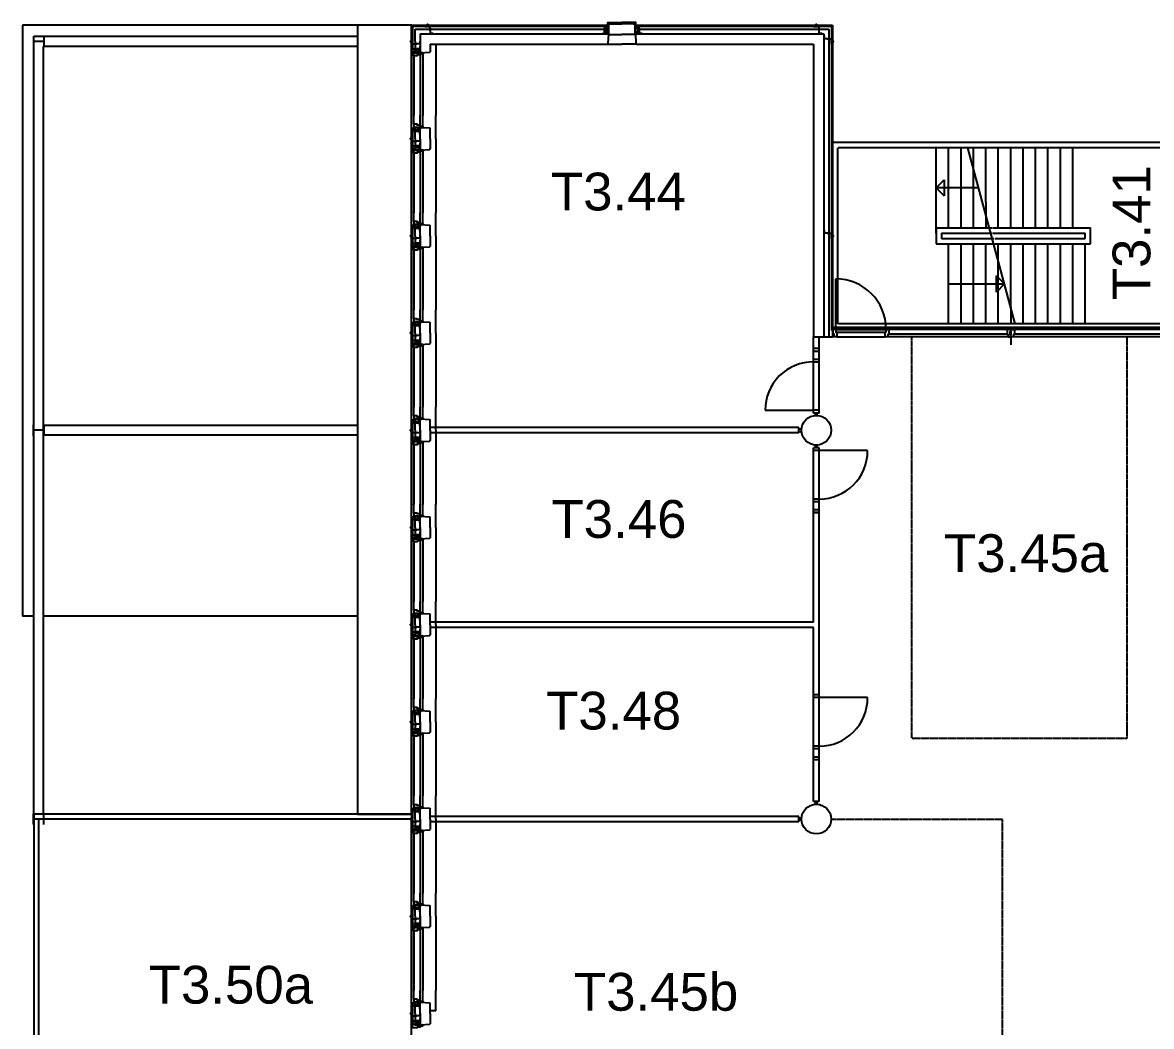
# Model space of a CAD drawing. Header units: millimetres. Extents: x 35891 to 140032, y 161974 to 213074.
# Drawn here: x 37466 to 58372, y 194485 to 213074 of the extents above; entities that cross this region are included whole.
import ezdxf
from ezdxf.enums import TextEntityAlignment as Align

# ---------------------------------------------------------------- set-up
doc = ezdxf.new("R2010")
doc.units = ezdxf.units.MM
doc.linetypes.add('HIDDEN2', pattern=[4.7625, 3.175, -1.5875])
doc.layers.get('0').update_dxf_attribs({"linetype": 'CONTINUOUS'})
for name, color, linetype in [('AL2100_BUITENWANDEN', 3, 'CONTINUOUS'), ('AL2200_BINNENWANDEN', 2, 'CONTINUOUS'), ('AL2400_TRAPPEN', 1, 'CONTINUOUS'), ('AL2800_KONSTRUKTIES', 3, 'CONTINUOUS'), ('AL3100_BUITENWANDOPENINGEN', 1, 'CONTINUOUS'), ('AL3200_BINNENWANDOPENINGEN', 1, 'CONTINUOUS'), ('AL3500_TOEBEHOREN-KOZIJNEN', 1, 'CONTINUOUS'), ('AL4600_RUIMTENUMMERS', 2, 'CONTINUOUS'), ('AL8100_INRVERKEERSRUIMTE', 250, 'HIDDEN2')]:
    doc.layers.add(name, color=color, linetype=linetype)
doc.styles.add('Arial', font='arial.ttf')

# ---------------------------------------------------------------- blocks, each defined once
blk = doc.blocks.new('23-1')
for p, q in [((-42.5, -279.5), (-22.5, -300)), ((-42.5, -300), (-22.5, -279.5)), ((-42.5, -279.5), (-42.5, -300)), ((-22.5, -279.5), (-22.5, -300)), ((-15, -282), (-15, -300)), ((15, -282), (15, -300)), ((22.5, -279.5), (22.5, -300)), ((42.5, -279.5), (22.5, -300)), ((22.5, -279.5), (42.5, -300)), ((42.5, -222.5), (62.5, -222.5)), ((42.5, -279.5), (42.5, -300))]:
    blk.add_line(p, q)
for points in [[(50, -200), (50, -277), (-50, -277)], [(105, -145), (55, -145), (55, -245)]]:
    blk.add_lwpolyline(points)
blk.add_lwpolyline([(-50, -279.5), (-5, -279.5), (-5, -316, 0.4142136), (-1, -320), (1, -320, 0.4142136), (5, -316), (5, -279.5), (50, -279.5)], format="xyb")
blk = doc.blocks.new('MERK-E')
at = {"layer": 'AL2800_KONSTRUKTIES'}
blk.add_line((-3600, -1730.5), (-3600, -1580.5), dxfattribs=at)
at = {"layer": 'AL3100_BUITENWANDOPENINGEN'}
for p, q in [((-6890, -1869.5), (-6890, -1910.5)), ((-6840, -1730.5), (-3650, -1730.5)), ((-6823, -1781.5), (-3667, -1781.5)), ((-6823, -1869.5), (-3667, -1869.5)), ((-3667, -1869.5), (-3667, -1781.5)), ((-3667, -1781.5), (-3650, -1781.5)), ((-3600, -1869.5), (-3667, -1869.5)), ((-3650, -1781.5), (-3650, -1730.5)), ((-3650, -1730.5), (-3600, -1730.5)), ((-3610, -1770.5), (-3600, -1770.5)), ((-3610, -1770.5), (-3610, -1829.5)), ((-3600, -1829.5), (-3610, -1829.5)), ((-3600, -1730.5), (-3600, -1770.5)), ((-3550, -1730.5), (-3600, -1730.5)), ((-3590, -1770.5), (-3600, -1770.5)), ((-3600, -1829.5), (-3600, -1869.5)), ((-3600, -1829.5), (-3590, -1829.5)), ((-3600, -1869.5), (-3533, -1869.5)), ((-3590, -1770.5), (-3590, -1829.5)), ((-3550, -1730.5), (-1327, -1730.5)), ((-3550, -1781.5), (-3550, -1730.5)), ((-3533, -1781.5), (-3550, -1781.5)), ((-3533, -1781.5), (-1344, -1781.5)), ((-3533, -1869.5), (-3533, -1781.5)), ((-3533, -1869.5), (-1344, -1869.5)), ((-1344, -1781.5), (-1327, -1781.5)), ((-1344, -1869.5), (-1344, -1781.5)), ((-1294, -1869.5), (-1344, -1869.5)), ((-1327, -1730.5), (-1277, -1730.5)), ((-1327, -1781.5), (-1327, -1730.5)), ((-1277, -1818.5), (-1294, -1818.5)), ((-1294, -1818.5), (-1294, -1869.5)), ((-360, -1869.5), (-1294, -1869.5)), ((-377, -1730.5), (-1277, -1730.5)), ((-1277, -1730.5), (-1277, -1818.5)), ((-377, -1818.5), (-1277, -1818.5)), ((-360, -1869.5), (-360, -2803.5)), ((-310, -1869.5), (-310, -1910.5)), ((-310, -1910.5), (-6890, -1910.5))]:
    blk.add_line(p, q, dxfattribs=at)
blk.add_arc((-360, -1869.5), 934, 180, 270, dxfattribs=at)
blk = doc.blocks.new('23E')
at = {"layer": 'AL2100_BUITENWANDEN'}
for p, q in [((-260, -10), (-270, 0)), ((-250, -190), (-260, -10)), ((-312.5, -272.5), (-332.5, -272.5)), ((-300, -327), (-300, -350)), ((-300, -350), (-280, -327)), ((-300, -327), (-280, -350)), ((-280, -327), (-280, -350)), ((-270, -332), (-270, -350)), ((-240, -400), (0, -400))]:
    blk.add_line(p, q, dxfattribs=at)
for points in [[(-375, -195), (-325, -195), (-325, -295)], [(-320, -250), (-320, -327), (-260, -327)], [(-285, -303), (-260, -303), (-260, -400), (-240, -400)]]:
    blk.add_lwpolyline(points, dxfattribs=at)
at = {"layer": 'AL3100_BUITENWANDOPENINGEN'}
for p, q in [((-270, 0), (0, 0)), ((-247, -180), (0, -180)), ((-210, -379), (0, -379))]:
    blk.add_line(p, q, dxfattribs=at)
for points in [[(-295, -240), (-298, -240), (-298, -193), (-345, -193), (-345, -190), (-295, -190)], [(-295, -300), (-295, -190), (-280, -190), (-280, -200), (-265, -200), (-265, -190), (-250, -190), (-250, -210), (-260, -210), (-260, -220), (-250, -220), (-250, -300)], [(-210, -379), (-250, -379), (-250, -180), (-247, -180), (-247, -376), (-210, -376)]]:
    blk.add_lwpolyline(points, close=True, dxfattribs=at)
at = {"layer": 'AL3500_TOEBEHOREN-KOZIJNEN'}
blk.add_lwpolyline([(-265, -200), (-265, -190), (-280, -190), (-280, -200)], close=True, dxfattribs=at)
blk = doc.blocks.new('AH28HA20')
for points in [[(-100, 95), (100, 95)], [(0, -95), (0, 95)], [(-100, -95), (100, -95)]]:
    blk.add_lwpolyline(points)
blk = doc.blocks.new('VIER')
at = {"layer": 'AL2100_BUITENWANDEN'}
for p, q in [((159, 838), (159, 1056)), ((612, 628), (612, 1056)), ((319, 628), (319, 838)), ((319, 838), (499, 828)), ((177, 808), (159, 808)), ((182, 778), (159, 798)), ((159, 778), (182, 798)), ((182, 798), (159, 798)), ((182, 778), (159, 778)), ((179, 650), (159, 670)), ((179, 670), (159, 650)), ((179, 670), (159, 670)), ((179, 650), (159, 650)), ((177, 643), (159, 643)), ((177, 643), (177, 808)), ((229, 628), (229, 793)), ((229, 628), (229, 463)), ((236, 775), (236, 755)), ((236, 685), (236, 665)), ((319, 628), (319, 418)), ((499, 828), (509, 818)), ((509, 628), (509, 818)), ((509, 628), (509, 438)), ((612, 628), (612, 199)), ((177, 613), (159, 613)), ((179, 605), (159, 605)), ((159, 585), (179, 605)), ((179, 585), (159, 605)), ((179, 585), (159, 585)), ((182, 478), (159, 478)), ((159, 478), (182, 458)), ((182, 478), (159, 458)), ((182, 458), (159, 458)), ((177, 448), (159, 448)), ((177, 448), (177, 613)), ((236, 480), (236, 500)), ((319, 418), (499, 428)), ((499, 428), (509, 438)), ((159, 418), (159, 199))]:
    blk.add_line(p, q, dxfattribs=at)
for points in [[(226, 793), (226, 818), (159, 818), (159, 838)], [(159, 643), (159, 808)], [(259, 768), (182, 768), (182, 818)], [(259, 678), (182, 678), (182, 578)], [(314, 713), (314, 763), (214, 763)], [(314, 623), (314, 673), (214, 673)], [(159, 448), (159, 613)], [(226, 463), (226, 438), (159, 438), (159, 418)], [(259, 488), (182, 488), (182, 438)], [(314, 543), (314, 493), (214, 493)]]:
    blk.add_lwpolyline(points, dxfattribs=at)
blk.add_lwpolyline([(179, 578), (179, 623), (143, 623, -0.414214), (139, 627), (139, 629, -0.414214), (143, 633), (179, 633), (179, 678)], format="xyb", dxfattribs=at)
at = {"layer": 'AL3100_BUITENWANDOPENINGEN'}
for p, q in [((205, 895), (205, 1056)), ((319, 878), (319, 1056)), ((369, 856), (369, 1056)), ((205, 361), (205, 199)), ((319, 378), (319, 199)), ((369, 399), (369, 199))]:
    blk.add_line(p, q, dxfattribs=at)
for points in [[(224, 828), (224, 838), (289, 838), (289, 828), (299, 828), (299, 838), (319, 838), (319, 878), (268, 878), (268, 895), (205, 895), (205, 828)], [(229, 793), (319, 793), (319, 808), (309, 808), (309, 823), (319, 823), (319, 838), (299, 838), (299, 828), (289, 828), (289, 838), (229, 838)], [(319, 856), (369, 856), (369, 837), (319, 841)], [(269, 793), (269, 790), (316, 790), (316, 743), (319, 743), (319, 793)], [(224, 428), (224, 418), (289, 418), (289, 428), (299, 428), (299, 418), (319, 418), (319, 378), (268, 378), (268, 361), (205, 361), (205, 428)], [(229, 463), (319, 463), (319, 448), (309, 448), (309, 433), (319, 433), (319, 418), (299, 418), (299, 428), (289, 428), (289, 418), (229, 418)], [(269, 463), (269, 466), (316, 466), (316, 513), (319, 513), (319, 463)], [(319, 399), (369, 399), (369, 418), (319, 415)]]:
    blk.add_lwpolyline(points, close=True, dxfattribs=at)
at = {"layer": 'AL3500_TOEBEHOREN-KOZIJNEN'}
for points in [[(329, 840), (329, 846), (319, 846), (319, 841)], [(309, 823), (319, 823), (319, 808), (309, 808)], [(309, 433), (319, 433), (319, 448), (309, 448)], [(329, 415), (329, 410), (319, 410), (319, 415)]]:
    blk.add_lwpolyline(points, close=True, dxfattribs=at)

msp = doc.modelspace()

# ---------------------------------------------------------------- linework, layer by layer
at = {"layer": 'AL2100_BUITENWANDEN'}
for p, q in [((37466, 213024), (37466, 202085)), ((43666, 213024), (37466, 213024)), ((44666, 213024), (44951, 213024)), ((44666, 213024), (44666, 212739)), ((44684, 213006), (44951, 213006)), ((44684, 213006), (44684, 212739)), ((44736, 212954), (48271, 212954)), ((44736, 212724), (44736, 212954)), ((44826, 212864), (48316, 212864)), ((44826, 212864), (44826, 212514)), ((44981, 213024), (48296, 213024)), ((44981, 213006), (48296, 213006)), ((48816, 212864), (52306, 212864)), ((48836, 213024), (52151, 213024)), ((48836, 213006), (52151, 213006)), ((48861, 212954), (52396, 212954)), ((52181, 213024), (52466, 213024)), ((52181, 213006), (52448, 213006)), ((52306, 212864), (52306, 207255)), ((52396, 212954), (52396, 207255)), ((52448, 213006), (52448, 212739)), ((52466, 213024), (52466, 212739)), ((44686, 212767), (44666, 212767)), ((44666, 212767), (44686, 212747)), ((44686, 212767), (44666, 212747)), ((44686, 212747), (44666, 212747)), ((44684, 212739), (44666, 212739)), ((44684, 212709), (44666, 212709)), ((44686, 212702), (44666, 212682)), ((44686, 212682), (44666, 212702)), ((44686, 212702), (44666, 212702)), ((44686, 212682), (44666, 212682)), ((44684, 212709), (44684, 212544)), ((44736, 212724), (44736, 212559)), ((44743, 212667), (44743, 212687)), ((45016, 212674), (48296, 212674)), ((45016, 212674), (45016, 212534)), ((45119, 212674), (45119, 212296)), ((48836, 212674), (52116, 212674)), ((52116, 212674), (52116, 207255)), ((52448, 212709), (52448, 209139)), ((52466, 212709), (52466, 209139)), ((44689, 212574), (44666, 212554)), ((44666, 212574), (44689, 212554)), ((44689, 212574), (44666, 212574)), ((44689, 212554), (44666, 212554)), ((44684, 212544), (44666, 212544)), ((44666, 212514), (44666, 212296)), ((44743, 212577), (44743, 212597)), ((44826, 212514), (45006, 212524)), ((45006, 212524), (45016, 212534)), ((52448, 209109), (52448, 207380)), ((52466, 209109), (52466, 207255)), ((52116, 207255), (52466, 207255)), ((52448, 207380), (52466, 207380)), ((44666, 202134), (44666, 202352)), ((45119, 201974), (45119, 202352)), ((37676, 202085), (37466, 202085)), ((43666, 202085), (37856, 202085)), ((44684, 202104), (44666, 202104)), ((44689, 202074), (44666, 202094)), ((44666, 202074), (44689, 202094)), ((44689, 202094), (44666, 202094)), ((44689, 202074), (44666, 202074)), ((44686, 201967), (44666, 201947)), ((44666, 201967), (44686, 201947)), ((44686, 201967), (44666, 201967)), ((44684, 202104), (44684, 201939)), ((44736, 201924), (44736, 202089)), ((44743, 202072), (44743, 202052)), ((44826, 202134), (45006, 202124)), ((44826, 201924), (44826, 202134)), ((45006, 202124), (45016, 202114)), ((45016, 201924), (45016, 202114)), ((44686, 201947), (44666, 201947)), ((44684, 201939), (44666, 201939)), ((44684, 201909), (44666, 201909)), ((44686, 201902), (44666, 201902)), ((44686, 201882), (44666, 201902)), ((44686, 201902), (44666, 201882)), ((44686, 201882), (44666, 201882)), ((44689, 201774), (44666, 201774)), ((44666, 201774), (44689, 201754)), ((44689, 201774), (44666, 201754)), ((44689, 201754), (44666, 201754)), ((44684, 201744), (44666, 201744)), ((44684, 201909), (44684, 201744)), ((44736, 201924), (44736, 201759)), ((44743, 201867), (44743, 201887)), ((44743, 201777), (44743, 201797)), ((44826, 201924), (44826, 201714)), ((45016, 201924), (45016, 201734)), ((45119, 201874), (45119, 201496)), ((44666, 201714), (44666, 201496)), ((44826, 201714), (45006, 201724)), ((45006, 201724), (45016, 201734)), ((44666, 200334), (44666, 200552)), ((45119, 200124), (45119, 200552)), ((44684, 200304), (44666, 200304)), ((44689, 200274), (44666, 200294)), ((44666, 200274), (44689, 200294)), ((44689, 200294), (44666, 200294)), ((44684, 200124), (44684, 200304)), ((44736, 200124), (44736, 200289)), ((44826, 200334), (45006, 200324)), ((44826, 200124), (44826, 200334)), ((45006, 200324), (45016, 200314)), ((45016, 200124), (45016, 200314)), ((44689, 200274), (44666, 200274)), ((44684, 200124), (44684, 199944)), ((44736, 200124), (44736, 199959)), ((44743, 200272), (44743, 200252)), ((44826, 200124), (44826, 199914)), ((45016, 200124), (45016, 199934)), ((45119, 200124), (45119, 199696)), ((44689, 199974), (44666, 199974)), ((44666, 199974), (44689, 199954)), ((44689, 199974), (44666, 199954)), ((44689, 199954), (44666, 199954)), ((44684, 199944), (44666, 199944)), ((44666, 199914), (44666, 199696)), ((44743, 199977), (44743, 199997)), ((44826, 199914), (45006, 199924)), ((45006, 199924), (45016, 199934)), ((44666, 194934), (44666, 195152)), ((45119, 194774), (45119, 195152)), ((44684, 194904), (44666, 194904)), ((44666, 194874), (44689, 194894)), ((44689, 194874), (44666, 194894)), ((44689, 194894), (44666, 194894)), ((44689, 194874), (44666, 194874)), ((44684, 194904), (44684, 194739)), ((44736, 194724), (44736, 194889)), ((44743, 194872), (44743, 194852)), ((44826, 194724), (44826, 194934)), ((44826, 194724), (44826, 194934)), ((44826, 194934), (45006, 194924)), ((45006, 194924), (45016, 194914)), ((45016, 194724), (45016, 194914)), ((44686, 194767), (44666, 194767)), ((44666, 194767), (44686, 194747)), ((44686, 194767), (44666, 194747)), ((44686, 194747), (44666, 194747)), ((44684, 194739), (44666, 194739)), ((44684, 194709), (44666, 194709)), ((44686, 194702), (44666, 194682)), ((44686, 194682), (44666, 194702)), ((44686, 194702), (44666, 194702)), ((44686, 194682), (44666, 194682)), ((44684, 194709), (44684, 194544)), ((44736, 194724), (44736, 194559)), ((44743, 194667), (44743, 194687)), ((44826, 194724), (44826, 194514)), ((45119, 194774), (45016, 194774)), ((45016, 194724), (45016, 194534)), ((44689, 194574), (44666, 194554)), ((44666, 194574), (44689, 194554)), ((44689, 194574), (44666, 194574)), ((44689, 194554), (44666, 194554)), ((44684, 194544), (44666, 194544)), ((44743, 194577), (44743, 194597)), ((44826, 194514), (45006, 194524)), ((45006, 194524), (45016, 194534))]:
    msp.add_line(p, q, dxfattribs=at)
for points in [[(44686, 212774), (44686, 212729), (44650, 212729, 0.414214), (44646, 212725), (44646, 212723, 0.414214), (44650, 212719), (44686, 212719), (44686, 212674)], [(44686, 201974), (44686, 201929), (44650, 201929, 0.414214), (44646, 201925), (44646, 201923, 0.414214), (44650, 201919), (44686, 201919), (44686, 201874)], [(44686, 194774), (44686, 194729), (44650, 194729, 0.414214), (44646, 194725), (44646, 194723, 0.414214), (44650, 194719), (44686, 194719), (44686, 194674)]]:
    msp.add_lwpolyline(points, format="xyb", dxfattribs=at)
for points in [[(44666, 212709), (44666, 212544)], [(44766, 212674), (44689, 212674), (44689, 212774)], [(44821, 212729), (44821, 212679), (44721, 212679)], [(44821, 212639), (44821, 212589), (44721, 212589)], [(44733, 212559), (44733, 212534), (44666, 212534), (44666, 212514)], [(44766, 212584), (44689, 212584), (44689, 212534)], [(44733, 202089), (44733, 202114), (44666, 202114), (44666, 202134)], [(44666, 202104), (44666, 201939)], [(44766, 202064), (44689, 202064), (44689, 202114)], [(44766, 201874), (44689, 201874), (44689, 201974)], [(44821, 202009), (44821, 202059), (44721, 202059)], [(44666, 201909), (44666, 201744)], [(44733, 201759), (44733, 201734), (44666, 201734), (44666, 201714)], [(44766, 201784), (44689, 201784), (44689, 201734)], [(44821, 201929), (44821, 201879), (44721, 201879)], [(44821, 201839), (44821, 201789), (44721, 201789)], [(44733, 200289), (44733, 200314), (44666, 200314), (44666, 200334)], [(44666, 200124), (44666, 200304)], [(44766, 200264), (44689, 200264), (44689, 200314)], [(44666, 200124), (44666, 199944)], [(44821, 200209), (44821, 200259), (44721, 200259)], [(44733, 199959), (44733, 199934), (44666, 199934), (44666, 199914)], [(44766, 199984), (44689, 199984), (44689, 199934)], [(44821, 200039), (44821, 199989), (44721, 199989)], [(44733, 194889), (44733, 194914), (44666, 194914), (44666, 194934)], [(44666, 194904), (44666, 194739)], [(44766, 194864), (44689, 194864), (44689, 194914)], [(44821, 194809), (44821, 194859), (44721, 194859)], [(44666, 194709), (44666, 194544)], [(44766, 194674), (44689, 194674), (44689, 194774)], [(44821, 194729), (44821, 194679), (44721, 194679)], [(44821, 194639), (44821, 194589), (44721, 194589)], [(44733, 194559), (44733, 194534), (44666, 194534), (44666, 194514)], [(44766, 194584), (44689, 194584), (44689, 194534)]]:
    msp.add_lwpolyline(points, dxfattribs=at)
for centre in [(52166, 205524), (52166, 198324)]:
    msp.add_circle(centre, 275, dxfattribs=at)
at = {"layer": 'AL2200_BINNENWANDEN'}
for p, q in [((52148, 205792), (52148, 205843)), ((52184, 205792), (52184, 205843)), ((51841, 205574), (45016, 205574)), ((51841, 205474), (51841, 205574)), ((51845, 205553), (51900, 205553)), ((51841, 205474), (45016, 205474)), ((51842, 205501), (51904, 205501)), ((52148, 205199), (52148, 205250)), ((52184, 205199), (52184, 205250)), ((52116, 201974), (52116, 203999)), ((52116, 203999), (52216, 203999)), ((52216, 200624), (52216, 203999)), ((52116, 201974), (45016, 201974)), ((52116, 201874), (45016, 201874)), ((52116, 200624), (52116, 201874)), ((52216, 200624), (52116, 200624)), ((52116, 198649), (52116, 199424)), ((52216, 199424), (52116, 199424)), ((52216, 198649), (52216, 199424)), ((52216, 198649), (52116, 198649)), ((52148, 198599), (52148, 198649)), ((52184, 198599), (52184, 198649)), ((51841, 198374), (45016, 198374)), ((51841, 198274), (45016, 198274)), ((51841, 198274), (51841, 198374)), ((51891, 198342), (51841, 198342)), ((51891, 198306), (51841, 198306))]:
    msp.add_line(p, q, dxfattribs=at)
at = {"layer": 'AL2400_TRAPPEN'}
for p, q in [((52466, 207394), (52466, 210855)), ((59066, 210855), (52469, 210855)), ((52566, 207494), (52566, 210755)), ((58966, 210755), (52569, 210755)), ((54386, 209174), (54386, 210755)), ((54616, 209274), (54616, 210755)), ((54846, 209274), (54846, 210755)), ((55849, 207494), (54972, 210755)), ((55076, 210381), (55076, 210755)), ((55306, 209748), (55306, 210755)), ((55536, 209274), (55536, 210755)), ((55766, 209274), (55766, 210755)), ((55996, 209274), (55996, 210755)), ((56226, 209274), (56226, 210755)), ((56456, 209274), (56456, 210755)), ((56686, 209274), (56686, 210755)), ((56916, 209274), (56916, 210755)), ((55076, 209274), (55076, 210381)), ((54386, 210014), (54536, 210164)), ((54536, 210164), (54536, 209864)), ((54386, 210014), (54536, 209864)), ((55171, 210014), (54386, 210014)), ((55306, 209748), (55306, 209274)), ((54386, 209274), (54386, 208974)), ((54386, 209274), (55416, 209274)), ((55429, 209274), (57246, 209274)), ((57246, 208974), (57246, 209274)), ((54486, 209174), (54486, 209074)), ((54486, 209174), (55416, 209174)), ((54486, 209074), (55456, 209074)), ((55429, 209174), (57146, 209174)), ((55469, 209074), (57146, 209074)), ((57146, 209074), (57146, 209174)), ((54386, 208974), (55456, 208974)), ((54616, 207494), (54616, 208974)), ((54846, 207494), (54846, 208974)), ((55076, 207494), (55076, 208974)), ((55306, 207494), (55306, 208974)), ((55469, 208974), (57246, 208974)), ((55536, 208827), (55536, 208974)), ((55766, 207806), (55766, 208974)), ((55996, 207494), (55996, 208974)), ((56226, 207494), (56226, 208974)), ((56456, 207494), (56456, 208974)), ((56686, 207494), (56686, 208974)), ((56916, 207494), (56916, 208974)), ((57146, 207494), (57146, 208974)), ((55536, 207494), (55536, 208827)), ((54616, 208234), (55650, 208234)), ((55650, 208234), (55500, 208384)), ((55500, 208084), (55500, 208384)), ((55650, 208234), (55500, 208084)), ((55766, 207806), (55766, 207494)), ((59066, 207394), (52466, 207394)), ((58966, 207494), (52566, 207494))]:
    msp.add_line(p, q, dxfattribs=at)
at = {"layer": 'AL2800_KONSTRUKTIES'}
for p, q in [((37676, 198414), (37676, 212814)), ((43666, 212814), (37676, 212814)), ((37856, 198414), (37856, 212634)), ((43666, 212634), (37856, 212634)), ((43666, 205614), (37856, 205614)), ((43666, 205434), (37856, 205434)), ((44666, 198414), (37676, 198414)), ((37676, 198414), (37676, 191034)), ((37766, 191124), (37766, 198324)), ((44666, 198324), (37861, 198324)), ((44666, 191124), (44666, 198324))]:
    msp.add_line(p, q, dxfattribs=at)
msp.add_lwpolyline([(43666, 198414), (44666, 198414), (44666, 213024), (43666, 213024), (43666, 198414)], dxfattribs=at)
at = {"layer": 'AL3100_BUITENWANDOPENINGEN'}
for p, q in [((44712, 212457), (44712, 212296)), ((44826, 212474), (44826, 212296)), ((44876, 212496), (44876, 212296)), ((44666, 212296), (44666, 211352)), ((44712, 212296), (44712, 211352)), ((44826, 212296), (44826, 211352)), ((44876, 212296), (44876, 211352)), ((45119, 212296), (45119, 211352)), ((44666, 210496), (44666, 209552)), ((44712, 210496), (44712, 209552)), ((44826, 210496), (44826, 209552)), ((44876, 210496), (44876, 209552)), ((45119, 210496), (45119, 209552)), ((44666, 208696), (44666, 207752)), ((44712, 208696), (44712, 207752)), ((44826, 208696), (44826, 207752)), ((44876, 208696), (44876, 207752)), ((45119, 208696), (45119, 207752)), ((44666, 206896), (44666, 205952)), ((44666, 206896), (44666, 205952)), ((44712, 206896), (44712, 205952)), ((44712, 206896), (44712, 205952)), ((44826, 206896), (44826, 205952)), ((44826, 206896), (44826, 205952)), ((44876, 206896), (44876, 205952)), ((44876, 206896), (44876, 205952)), ((45119, 206896), (45119, 205952)), ((44666, 205096), (44666, 204152)), ((44712, 205096), (44712, 204152)), ((44826, 205096), (44826, 204152)), ((44876, 205096), (44876, 204152)), ((45119, 205096), (45119, 204152)), ((44666, 203296), (44666, 202352)), ((44712, 203296), (44712, 202352)), ((44826, 203296), (44826, 202352)), ((44876, 203296), (44876, 202352)), ((45119, 203296), (45119, 202352)), ((44712, 202191), (44712, 202352)), ((44826, 202174), (44826, 202352)), ((44876, 202152), (44876, 202353)), ((44712, 201657), (44712, 201496)), ((44826, 201674), (44826, 201496)), ((44876, 201696), (44876, 201496)), ((44666, 201496), (44666, 200552)), ((44712, 201496), (44712, 200552)), ((44826, 201496), (44826, 200552)), ((44876, 201496), (44876, 200552)), ((45119, 201496), (45119, 200552)), ((44712, 200391), (44712, 200552)), ((44826, 200374), (44826, 200552)), ((44876, 200352), (44876, 200553)), ((44826, 199874), (44826, 199696)), ((44876, 199896), (44876, 199696)), ((44666, 199696), (44666, 198752)), ((44712, 199857), (44712, 199696)), ((44712, 199696), (44712, 198752)), ((44826, 199696), (44826, 198752)), ((44876, 199696), (44876, 198752)), ((45119, 199696), (45119, 198752)), ((44666, 197896), (44666, 196952)), ((44712, 197896), (44712, 196952)), ((44826, 197896), (44826, 196952)), ((44876, 197896), (44876, 196952)), ((45119, 197896), (45119, 196952)), ((44666, 196096), (44666, 195152)), ((44712, 196096), (44712, 195152)), ((44826, 196096), (44826, 195152)), ((44876, 196096), (44876, 195152)), ((45119, 196096), (45119, 195152)), ((44712, 194991), (44712, 195152)), ((44826, 194974), (44826, 195152)), ((44876, 194952), (44876, 195153))]:
    msp.add_line(p, q, dxfattribs=at)
for points in [[(44731, 212524), (44731, 212514), (44796, 212514), (44796, 212524), (44806, 212524), (44806, 212514), (44826, 212514), (44826, 212474), (44775, 212474), (44775, 212457), (44712, 212457), (44712, 212524)], [(44736, 212559), (44826, 212559), (44826, 212544), (44816, 212544), (44816, 212529), (44826, 212529), (44826, 212514), (44806, 212514), (44806, 212524), (44796, 212524), (44796, 212514), (44736, 212514)], [(44776, 212559), (44776, 212562), (44823, 212562), (44823, 212609), (44826, 212609), (44826, 212559)], [(44826, 212496), (44876, 212496), (44876, 212515), (44826, 212511)], [(44731, 202124), (44731, 202134), (44796, 202134), (44796, 202124), (44806, 202124), (44806, 202134), (44826, 202134), (44826, 202174), (44775, 202174), (44775, 202191), (44712, 202191), (44712, 202124)], [(44736, 202089), (44826, 202089), (44826, 202104), (44816, 202104), (44816, 202119), (44826, 202119), (44826, 202134), (44806, 202134), (44806, 202124), (44796, 202124), (44796, 202134), (44736, 202134)], [(44776, 202089), (44776, 202086), (44823, 202086), (44823, 202039), (44826, 202039), (44826, 202089)], [(44826, 202152), (44876, 202152), (44876, 202133), (44826, 202137)], [(44736, 201759), (44826, 201759), (44826, 201744), (44816, 201744), (44816, 201729), (44826, 201729), (44826, 201714), (44806, 201714), (44806, 201724), (44796, 201724), (44796, 201714), (44736, 201714)], [(44776, 201759), (44776, 201762), (44823, 201762), (44823, 201809), (44826, 201809), (44826, 201759)], [(44731, 201724), (44731, 201714), (44796, 201714), (44796, 201724), (44806, 201724), (44806, 201714), (44826, 201714), (44826, 201674), (44775, 201674), (44775, 201657), (44712, 201657), (44712, 201724)], [(44826, 201696), (44876, 201696), (44876, 201715), (44826, 201711)], [(44731, 200324), (44731, 200334), (44796, 200334), (44796, 200324), (44806, 200324), (44806, 200334), (44826, 200334), (44826, 200374), (44775, 200374), (44775, 200391), (44712, 200391), (44712, 200324)], [(44736, 200289), (44826, 200289), (44826, 200304), (44816, 200304), (44816, 200319), (44826, 200319), (44826, 200334), (44806, 200334), (44806, 200324), (44796, 200324), (44796, 200334), (44736, 200334)], [(44776, 200289), (44776, 200286), (44823, 200286), (44823, 200239), (44826, 200239), (44826, 200289)], [(44826, 200352), (44876, 200352), (44876, 200333), (44826, 200337)], [(44731, 199924), (44731, 199914), (44796, 199914), (44796, 199924), (44806, 199924), (44806, 199914), (44826, 199914), (44826, 199874), (44775, 199874), (44775, 199857), (44712, 199857), (44712, 199924)], [(44736, 199959), (44826, 199959), (44826, 199944), (44816, 199944), (44816, 199929), (44826, 199929), (44826, 199914), (44806, 199914), (44806, 199924), (44796, 199924), (44796, 199914), (44736, 199914)], [(44776, 199959), (44776, 199962), (44823, 199962), (44823, 200009), (44826, 200009), (44826, 199959)], [(44826, 199896), (44876, 199896), (44876, 199915), (44826, 199911)], [(44731, 194924), (44731, 194934), (44796, 194934), (44796, 194924), (44806, 194924), (44806, 194934), (44826, 194934), (44826, 194974), (44775, 194974), (44775, 194991), (44712, 194991), (44712, 194924)], [(44736, 194889), (44826, 194889), (44826, 194904), (44816, 194904), (44816, 194919), (44826, 194919), (44826, 194934), (44806, 194934), (44806, 194924), (44796, 194924), (44796, 194934), (44736, 194934)], [(44776, 194889), (44776, 194886), (44823, 194886), (44823, 194839), (44826, 194839), (44826, 194889)], [(44826, 194952), (44876, 194952), (44876, 194933), (44826, 194937)], [(44731, 194524), (44731, 194514), (44796, 194514), (44796, 194524), (44806, 194524), (44806, 194514), (44826, 194514), (44826, 194474), (44775, 194474), (44775, 194457), (44687, 194457), (44687, 194524)], [(44736, 194559), (44826, 194559), (44826, 194544), (44816, 194544), (44816, 194529), (44826, 194529), (44826, 194514), (44806, 194514), (44806, 194524), (44796, 194524), (44796, 194514), (44736, 194514)], [(44776, 194559), (44776, 194562), (44823, 194562), (44823, 194609), (44826, 194609), (44826, 194559)], [(44826, 194496), (44876, 194496), (44876, 194515), (44826, 194511)]]:
    msp.add_lwpolyline(points, close=True, dxfattribs=at)
at = {"layer": 'AL3200_BINNENWANDOPENINGEN'}
for p, q in [((52116, 205843), (52116, 207255)), ((52216, 205843), (52216, 207255)), ((52493, 207255), (52466, 207255)), ((52116, 207042), (52216, 207042)), ((52116, 206992), (52216, 206992)), ((52116, 206842), (52216, 206842)), ((52116, 206792), (52216, 206792)), ((51219, 205895), (52119, 205895)), ((52216, 205895), (52111, 205895)), ((52216, 205843), (52116, 205843)), ((52216, 205199), (52116, 205199)), ((52116, 203999), (52116, 205199)), ((53116, 205149), (52116, 205149)), ((52216, 203999), (52216, 205199)), ((52216, 204249), (52116, 204249)), ((52216, 204199), (52116, 204199)), ((52216, 204049), (52116, 204049)), ((52216, 203999), (52116, 203999)), ((52116, 199424), (52116, 200624)), ((52216, 200624), (52116, 200624)), ((52216, 200574), (52116, 200574)), ((53116, 200574), (52116, 200574)), ((52216, 199424), (52216, 200624)), ((52216, 199674), (52116, 199674)), ((52216, 199624), (52116, 199624)), ((52216, 199474), (52116, 199474)), ((52216, 199424), (52116, 199424))]:
    msp.add_line(p, q, dxfattribs=at)
msp.add_lwpolyline([(52543, 207255), (52493, 207255), (52493, 207306), (52476, 207306), (52476, 207394), (52526, 207394), (52526, 207343), (52543, 207343), (52543, 207255)], dxfattribs=at)
for centre, radius, start, end in [((52113, 205897), 895, 89.8471, 180.14), ((52216, 205149), 900, 270, 0), ((52216, 200574), 900, 270, 0)]:
    msp.add_arc(centre, radius, start, end, dxfattribs=at)
at = {"layer": 'AL8100_INRVERKEERSRUIMTE'}
for p, q in [((53928, 207255), (53928, 199825)), ((57925, 199825), (57925, 207255)), ((53928, 199825), (57925, 199825)), ((52441, 198324), (55616, 198324)), ((55616, 191124), (55616, 198324))]:
    msp.add_line(p, q, dxfattribs=at)

# ---------------------------------------------------------------- block references
at = {"xscale": -1, "rotation": 180}
msp.add_blockref('23E', (48566, 212674), dxfattribs=at)
at = {"rotation": 180}
msp.add_blockref('23E', (48566, 212674), dxfattribs=at)
at = {"layer": 'AL2100_BUITENWANDEN', "xscale": -1, "rotation": 180}
for name, p in [('23-1', (44966, 212724)), ('23-1', (52166, 212724)), ('VIER', (44507, 211552)), ('VIER', (44507, 209752)), ('VIER', (44507, 207952)), ('VIER', (44507, 206152)), ('VIER', (44507, 204352)), ('VIER', (44507, 202552)), ('VIER', (44507, 200752)), ('VIER', (44507, 198952)), ('VIER', (44507, 197152))]:
    msp.add_blockref(name, p, dxfattribs=at)
at = {"layer": 'AL2100_BUITENWANDEN', "rotation": 90}
for p in [(52166, 212724), (52166, 209124)]:
    msp.add_blockref('23-1', p, dxfattribs=at)
at = {"layer": 'AL2800_KONSTRUKTIES', "xscale": -1, "rotation": 90}
for p in [(37766, 212724), (37766, 205524)]:
    msp.add_blockref('AH28HA20', p, dxfattribs=at)
at = {"layer": 'AL2800_KONSTRUKTIES', "rotation": 90}
for p in [(37766, 205524), (37766, 198324)]:
    msp.add_blockref('AH28HA20', p, dxfattribs=at)
at = {"layer": 'AL3200_BINNENWANDOPENINGEN', "rotation": 180}
msp.add_blockref('MERK-E', (52166, 205524), dxfattribs=at)

# ---------------------------------------------------------------- texts
at = {"layer": 'AL4600_RUIMTENUMMERS', "style": 'Arial'}
msp.add_text('T3.41', height=700, rotation=90, dxfattribs=at).set_placement((58562, 207933), align=Align.BOTTOM_LEFT)
for s, p in [('T3.44', (47250, 209385)), ('T3.46', (47261, 203322)), ('T3.45a', (54529, 202689)), ('T3.48', (47162, 199773)), ('T3.50a', (39802, 194697)), ('T3.45b', (47676, 194566))]:
    msp.add_text(s, height=700, dxfattribs=at).set_placement(p, align=Align.BOTTOM_LEFT)

doc.saveas('drawing.dxf')
